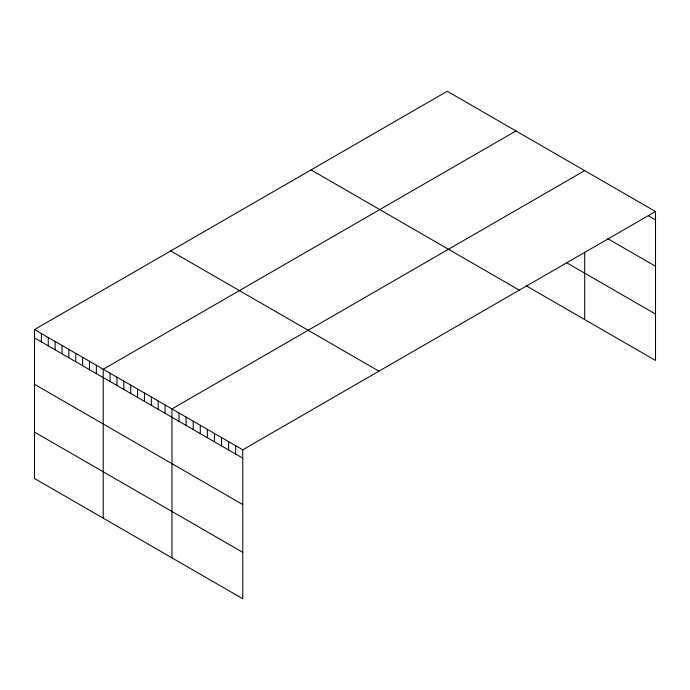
<?xml version="1.0" encoding="UTF-8"?>
<svg xmlns="http://www.w3.org/2000/svg" width="690" height="690" viewBox="0 0 690 690"><rect width="100%" height="100%" fill="white"/><g stroke="black" fill="none" stroke-linecap="round" stroke-linejoin="round"><path stroke-width="1.03" d="M655.5 211.511L242.759 449.802L242.759 598.73L34.5 478.489L34.5 329.561L447.241 91.27L655.5 211.511L655.5 360.439L526.272 285.832M515.965 130.953L103.224 369.245L103.224 518.173M584.689 170.628L171.957 408.92L171.957 557.848M648.419 215.772L655.5 219.86M607.7 238.654L655.5 266.254M566.654 262.752L655.5 314.045M311.035 169.904L519.294 290.145M170.706 250.927L378.965 371.168M34.5 329.561L242.759 449.802M34.5 337.91L242.759 458.151M34.5 384.304L242.759 504.545M34.5 432.095L242.759 552.336M584.689 252.255L584.689 319.556M235.678 445.714L235.678 454.063M228.597 441.626L228.597 449.975M221.524 437.538L221.524 445.887M214.443 433.449L214.443 441.798M207.362 429.361L207.362 437.71M200.281 425.273L200.281 433.622M193.2 421.185L193.2 429.534M186.119 417.096L186.119 425.445M179.038 413.008L179.038 421.357M165.083 404.952L165.083 413.301M158.208 400.985L158.208 409.334M151.334 397.017L151.334 405.366M144.46 393.05L144.46 401.399M137.586 389.082L137.586 397.431M130.721 385.115L130.721 393.464M123.846 381.147L123.846 389.496M116.972 377.18L116.972 385.529M110.098 373.212L110.098 381.561M96.35 365.277L96.35 373.626M89.484 361.301L89.484 369.659M82.61 357.334L82.61 365.691M75.736 353.366L75.736 361.724M68.862 349.399L68.862 357.748M61.988 345.431L61.988 353.78M55.114 341.464L55.114 349.813M48.248 337.496L48.248 345.845M41.374 333.529L41.374 341.878"/></g></svg>
